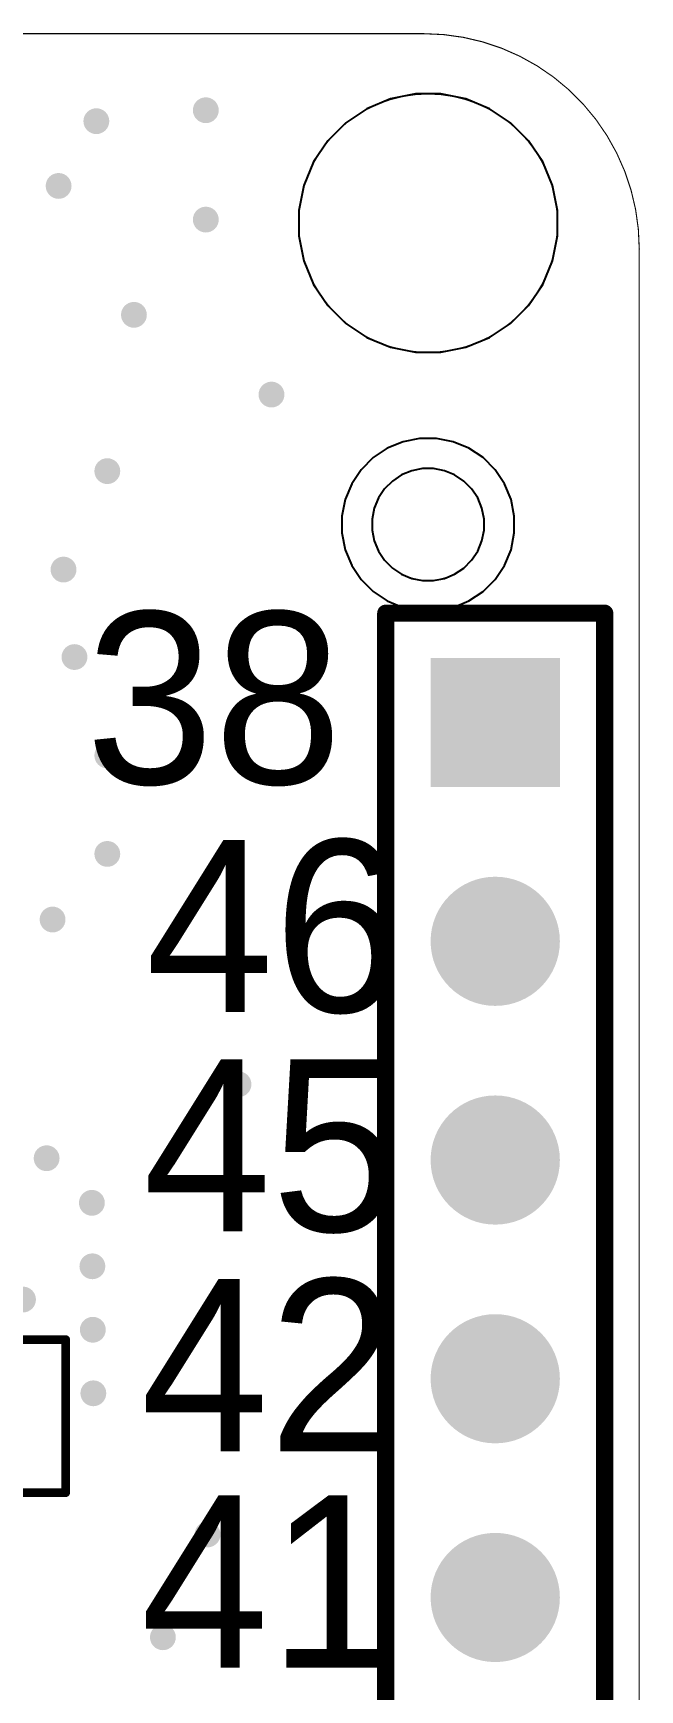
# Model space of a CAD drawing. Header units: millimetres. Extents: x -1.7 to 41.7, y -1.5 to 68.7.
# Drawn here: x 22.61 to 29.65, y 49.47 to 68.71 of the extents above; entities that cross this region are included whole.
import ezdxf

# ---------------------------------------------------------------- set-up
doc = ezdxf.new("R2010")
doc.units = ezdxf.units.MM
for name, color, linetype in [('KeepOutLayer', 6, 'Continuous'), ('MultiLayer', 9, 'Continuous'), ('PadHoleLayer', 156, 'Continuous'), ('TopOverlay', 2, 'Continuous'), ('ViaHoleLayer', 16, 'Continuous')]:
    doc.layers.add(name, color=color, linetype=linetype)
doc.styles.add('Comic Sans MS', font='comicbd.ttf', dxfattribs={"height": 0.2})

# ---------------------------------------------------------------- blocks, each defined once
blk = doc.blocks.new('HDR1X13_68')
at = {"layer": 'MultiLayer'}
blk.add_hatch(color=9, dxfattribs=at).paths.add_polyline_path([(-0.75, 0.75), (0.75, 0.75), (0.75, -0.75), (-0.75, -0.75)])
h = blk.add_hatch(color=9, dxfattribs=at)
edge = h.paths.add_edge_path()
edge.add_arc((2.54, 0), 0.75, 0, 360)
h = blk.add_hatch(color=9, dxfattribs=at)
edge = h.paths.add_edge_path()
edge.add_arc((5.08, 0), 0.75, 0, 360)
h = blk.add_hatch(color=9, dxfattribs=at)
edge = h.paths.add_edge_path()
edge.add_arc((7.62, 0), 0.75, 0, 360)
h = blk.add_hatch(color=9, dxfattribs=at)
edge = h.paths.add_edge_path()
edge.add_arc((10.16, 0), 0.75, 0, 360)
at = {"layer": 'PadHoleLayer'}
h = blk.add_hatch(color=156, dxfattribs=at)
edge = h.paths.add_edge_path()
edge.add_arc((0, 0), 0.4, 0, 360)
h = blk.add_hatch(color=156, dxfattribs=at)
edge = h.paths.add_edge_path()
edge.add_arc((2.54, 0), 0.4, 0, 360)
h = blk.add_hatch(color=156, dxfattribs=at)
edge = h.paths.add_edge_path()
edge.add_arc((5.08, 0), 0.4, 0, 360)
h = blk.add_hatch(color=156, dxfattribs=at)
edge = h.paths.add_edge_path()
edge.add_arc((7.62, 0), 0.4, 0, 360)
h = blk.add_hatch(color=156, dxfattribs=at)
edge = h.paths.add_edge_path()
edge.add_arc((10.16, 0), 0.4, 0, 360)
at = {"layer": 'TopOverlay', "const_width": 0.2}
for points in [[(0.635, 1.27), (-1.27, 1.27)], [(-1.27, -1.27), (-1.27, 1.27)], [(31.75, 1.27), (0.635, 1.27)], [(31.75, -1.27), (-1.27, -1.27)]]:
    blk.add_lwpolyline(points, dxfattribs=at)
at = {"layer": 'TopOverlay', "const_width": 0.1}
for points in [[(-1.32, 1.27, 1), (-1.22, 1.27, 1)], [(-1.32, 1.27, 1), (-1.22, 1.27, 1)], [(0.585, 1.27, 1), (0.685, 1.27, 1)], [(0.585, 1.27, 1), (0.685, 1.27, 1)], [(-1.32, -1.27, 1), (-1.22, -1.27, 1)], [(-1.32, -1.27, 1), (-1.22, -1.27, 1)]]:
    blk.add_lwpolyline(points, format="xyb", close=True, dxfattribs=at)
blk = doc.blocks.new('CAP_0402_115')
at = {"layer": 'TopOverlay', "const_width": 0.1}
for points in [[(-0.889, -0.4), (-0.889, 0.4)], [(0.889, 0.4), (-0.889, 0.4)], [(0.889, -0.4), (0.889, 0.4)], [(0.889, -0.4), (-0.889, -0.4)]]:
    blk.add_lwpolyline(points, dxfattribs=at)
at = {"layer": 'TopOverlay', "const_width": 0.05}
for points in [[(-0.914, 0.4, 1), (-0.864, 0.4, 1)], [(-0.914, 0.4, 1), (-0.864, 0.4, 1)], [(0.864, 0.4, 1), (0.914, 0.4, 1)], [(0.864, 0.4, 1), (0.914, 0.4, 1)], [(-0.914, -0.4, 1), (-0.864, -0.4, 1)], [(-0.914, -0.4, 1), (-0.864, -0.4, 1)], [(0.864, -0.4, 1), (0.914, -0.4, 1)], [(0.864, -0.4, 1), (0.914, -0.4, 1)]]:
    blk.add_lwpolyline(points, format="xyb", close=True, dxfattribs=at)

msp = doc.modelspace()

# ---------------------------------------------------------------- hatches: boundary and pattern name
at = {"layer": 'ViaHoleLayer'}
h = msp.add_hatch(color=16, dxfattribs=at)
edge = h.paths.add_edge_path()
edge.add_arc((24.611, 67.811), 0.15, 0, 360)
h = msp.add_hatch(color=16, dxfattribs=at)
edge = h.paths.add_edge_path()
edge.add_arc((23.341, 67.684), 0.15, 0, 360)
h = msp.add_hatch(color=16, dxfattribs=at)
edge = h.paths.add_edge_path()
edge.add_arc((22.903, 66.932), 0.15, 0, 360)
h = msp.add_hatch(color=16, dxfattribs=at)
edge = h.paths.add_edge_path()
edge.add_arc((24.611, 66.541), 0.15, 0, 360)
h = msp.add_hatch(color=16, dxfattribs=at)
edge = h.paths.add_edge_path()
edge.add_arc((23.777, 65.435), 0.15, 0, 360)
h = msp.add_hatch(color=16, dxfattribs=at)
edge = h.paths.add_edge_path()
edge.add_arc((25.373, 64.509), 0.15, 0, 360)
h = msp.add_hatch(color=16, dxfattribs=at)
edge = h.paths.add_edge_path()
edge.add_arc((23.468, 63.62), 0.15, 0, 360)
h = msp.add_hatch(color=16, dxfattribs=at)
edge = h.paths.add_edge_path()
edge.add_arc((22.96, 62.477), 0.15, 0, 360)
h = msp.add_hatch(color=16, dxfattribs=at)
edge = h.paths.add_edge_path()
edge.add_arc((23.087, 61.461), 0.15, 0, 360)
h = msp.add_hatch(color=16, dxfattribs=at)
edge = h.paths.add_edge_path()
edge.add_arc((23.468, 60.318), 0.15, 0, 360)
h = msp.add_hatch(color=16, dxfattribs=at)
edge = h.paths.add_edge_path()
edge.add_arc((23.468, 59.175), 0.15, 0, 360)
h = msp.add_hatch(color=16, dxfattribs=at)
edge = h.paths.add_edge_path()
edge.add_arc((22.833, 58.413), 0.15, 0, 360)
h = msp.add_hatch(color=16, dxfattribs=at)
edge = h.paths.add_edge_path()
edge.add_arc((24.99, 56.5), 0.15, 0, 360)
h = msp.add_hatch(color=16, dxfattribs=at)
edge = h.paths.add_edge_path()
edge.add_arc((22.764, 55.641), 0.15, 0, 360)
h = msp.add_hatch(color=16, dxfattribs=at)
edge = h.paths.add_edge_path()
edge.add_arc((23.289, 55.123), 0.15, 0, 360)
h = msp.add_hatch(color=16, dxfattribs=at)
edge = h.paths.add_edge_path()
edge.add_arc((23.295, 54.386), 0.15, 0, 360)
h = msp.add_hatch(color=16, dxfattribs=at)
edge = h.paths.add_edge_path()
edge.add_arc((22.49, 54), 0.15, 0, 360)
h = msp.add_hatch(color=16, dxfattribs=at)
edge = h.paths.add_edge_path()
edge.add_arc((23.3, 53.649), 0.15, 0, 360)
h = msp.add_hatch(color=16, dxfattribs=at)
edge = h.paths.add_edge_path()
edge.add_arc((23.306, 52.911), 0.15, 0, 360)
h = msp.add_hatch(color=16, dxfattribs=at)
edge = h.paths.add_edge_path()
edge.add_arc((24.631, 51.272), 0.15, 0, 360)
h = msp.add_hatch(color=16, dxfattribs=at)
edge = h.paths.add_edge_path()
edge.add_arc((24.113, 50.078), 0.15, 0, 360)

# ---------------------------------------------------------------- linework, layer by layer
at = {"layer": 'KeepOutLayer', "const_width": 0.0127}
for points in [[(0.84, 68.7), (27.14, 68.7)], [(0.84, 68.7), (27.14, 68.7)], [(29.64, 2.3), (29.64, 66.2)]]:
    msp.add_lwpolyline(points, dxfattribs=at)
at = {"layer": 'KeepOutLayer'}
for points, const_width in [([(27.137, 68.7, 1), (27.144, 68.7, 1)], 0.00635), ([(27.137, 68.7, 1), (27.144, 68.7, 1)], 0.00635), ([(27.137, 68.7, 1), (27.144, 68.7, 1)], 0.00635), ([(28.69, 66.5, 1), (25.69, 66.5, 1)], 0.0127), ([(25.687, 66.5, 1), (25.694, 66.5, 1)], 0.00635), ([(28.687, 66.5, 1), (28.694, 66.5, 1)], 0.00635), ([(29.637, 66.2, 1), (29.644, 66.2, 1)], 0.00635), ([(29.637, 66.2, 1), (29.644, 66.2, 1)], 0.00635), ([(27.84, 63, 1), (26.54, 63, 1)], 0.0127), ([(26.537, 63, 1), (26.544, 63, 1)], 0.00635), ([(27.837, 63, 1), (27.844, 63, 1)], 0.00635)]:
    msp.add_lwpolyline(points, format="xyb", close=True, dxfattribs=dict(at, const_width=const_width))
at = {"layer": 'KeepOutLayer', "const_width": 0.0127}
msp.add_lwpolyline([(27.14, 68.7, -0.414214), (29.64, 66.2)], format="xyb", dxfattribs=at)
at = {"layer": 'MultiLayer'}
for p, q in [((26.753, 67.942), (26.48, 67.829)), ((27.043, 68), (26.753, 67.942)), ((27.19, 68), (27.043, 68)), ((27.338, 68), (27.19, 68)), ((27.628, 67.942), (27.338, 68)), ((27.901, 67.829), (27.628, 67.942)), ((26.48, 67.829), (26.234, 67.665)), ((28.147, 67.665), (27.901, 67.829)), ((26.234, 67.665), (26.025, 67.456)), ((28.355, 67.456), (28.147, 67.665)), ((26.025, 67.456), (25.861, 67.211)), ((28.52, 67.211), (28.355, 67.456)), ((25.861, 67.211), (25.748, 66.938)), ((28.633, 66.938), (28.52, 67.211)), ((25.748, 66.938), (25.69, 66.648)), ((28.69, 66.648), (28.633, 66.938)), ((25.69, 66.648), (25.69, 66.5)), ((28.69, 66.5), (28.69, 66.648)), ((25.69, 66.5), (25.69, 66.5)), ((25.69, 66.5), (25.69, 66.352)), ((28.69, 66.352), (28.69, 66.5)), ((25.69, 66.352), (25.748, 66.062)), ((28.633, 66.062), (28.69, 66.352)), ((25.748, 66.062), (25.861, 65.789)), ((28.52, 65.789), (28.633, 66.062)), ((25.861, 65.789), (26.025, 65.544)), ((28.355, 65.544), (28.52, 65.789)), ((26.025, 65.544), (26.234, 65.335)), ((28.147, 65.335), (28.355, 65.544)), ((26.234, 65.335), (26.48, 65.171)), ((27.901, 65.171), (28.147, 65.335)), ((26.48, 65.171), (26.753, 65.058)), ((26.753, 65.058), (27.043, 65)), ((27.338, 65), (27.628, 65.058)), ((27.628, 65.058), (27.901, 65.171)), ((27.043, 65), (27.19, 65)), ((27.19, 65), (27.338, 65)), ((26.717, 63.886), (26.553, 63.777)), ((26.899, 63.962), (26.717, 63.886)), ((27.092, 64), (26.899, 63.962)), ((27.19, 64), (27.092, 64)), ((27.289, 64), (27.19, 64)), ((27.482, 63.962), (27.289, 64)), ((27.664, 63.886), (27.482, 63.962)), ((27.828, 63.777), (27.664, 63.886)), ((26.553, 63.777), (26.414, 63.637)), ((27.967, 63.637), (27.828, 63.777)), ((26.414, 63.637), (26.304, 63.474)), ((26.776, 63.505), (26.685, 63.414)), ((26.882, 63.576), (26.776, 63.505)), ((27.001, 63.625), (26.882, 63.576)), ((27.126, 63.65), (27.001, 63.625)), ((27.19, 63.65), (27.126, 63.65)), ((27.254, 63.65), (27.19, 63.65)), ((27.38, 63.625), (27.254, 63.65)), ((27.498, 63.576), (27.38, 63.625)), ((27.605, 63.505), (27.498, 63.576)), ((27.695, 63.414), (27.605, 63.505)), ((28.077, 63.474), (27.967, 63.637)), ((26.304, 63.474), (26.229, 63.292)), ((26.614, 63.308), (26.565, 63.19)), ((26.685, 63.414), (26.614, 63.308)), ((27.766, 63.308), (27.695, 63.414)), ((27.815, 63.19), (27.766, 63.308)), ((28.152, 63.292), (28.077, 63.474)), ((26.229, 63.292), (26.19, 63.098)), ((26.565, 63.19), (26.54, 63.064)), ((27.84, 63.064), (27.815, 63.19)), ((28.19, 63.098), (28.152, 63.292)), ((26.19, 63.098), (26.19, 63)), ((26.19, 63), (26.19, 63)), ((26.19, 63), (26.19, 62.902)), ((26.54, 63.064), (26.54, 63)), ((26.54, 63), (26.54, 63)), ((26.54, 63), (26.54, 62.936)), ((26.54, 62.936), (26.565, 62.81)), ((27.815, 62.81), (27.84, 62.936)), ((27.84, 63), (27.84, 63.064)), ((27.84, 62.936), (27.84, 63)), ((28.19, 63), (28.19, 63.098)), ((28.19, 62.902), (28.19, 63)), ((26.19, 62.902), (26.229, 62.708)), ((26.565, 62.81), (26.614, 62.692)), ((27.766, 62.692), (27.815, 62.81)), ((28.152, 62.708), (28.19, 62.902)), ((26.229, 62.708), (26.304, 62.526)), ((26.614, 62.692), (26.685, 62.586)), ((26.685, 62.586), (26.776, 62.495)), ((27.605, 62.495), (27.695, 62.586)), ((27.695, 62.586), (27.766, 62.692)), ((28.077, 62.526), (28.152, 62.708)), ((26.304, 62.526), (26.414, 62.363)), ((26.414, 62.363), (26.553, 62.223)), ((26.776, 62.495), (26.882, 62.424)), ((26.882, 62.424), (27.001, 62.375)), ((27.001, 62.375), (27.126, 62.35)), ((27.126, 62.35), (27.19, 62.35)), ((27.19, 62.35), (27.254, 62.35)), ((27.254, 62.35), (27.38, 62.375)), ((27.38, 62.375), (27.498, 62.424)), ((27.498, 62.424), (27.605, 62.495)), ((27.828, 62.223), (27.967, 62.363)), ((27.967, 62.363), (28.077, 62.526)), ((26.553, 62.223), (26.717, 62.114)), ((27.664, 62.114), (27.828, 62.223)), ((26.717, 62.114), (26.899, 62.038)), ((26.899, 62.038), (27.092, 62)), ((27.092, 62), (27.19, 62)), ((27.19, 62), (27.289, 62)), ((27.289, 62), (27.482, 62.038)), ((27.482, 62.038), (27.664, 62.114))]:
    msp.add_line(p, q, dxfattribs=at)

# ---------------------------------------------------------------- block references
at = {"rotation": 270}
for name, p in [('HDR1X13_68', (27.969, 60.7)), ('CAP_0402_115', (22.586, 52.646))]:
    msp.add_blockref(name, p, dxfattribs=at)

# ---------------------------------------------------------------- texts
at = {"layer": 'TopOverlay', "style": 'Comic Sans MS'}
for s, p in [('38', (23.218, 59.987)), ('46', (23.912, 57.338)), ('45', (23.884, 54.791)), ('42', (23.855, 52.239)), ('41', (23.855, 49.726))]:
    msp.add_text(s, height=2, rotation=360, dxfattribs=at).set_placement(p)

doc.saveas('drawing.dxf')
